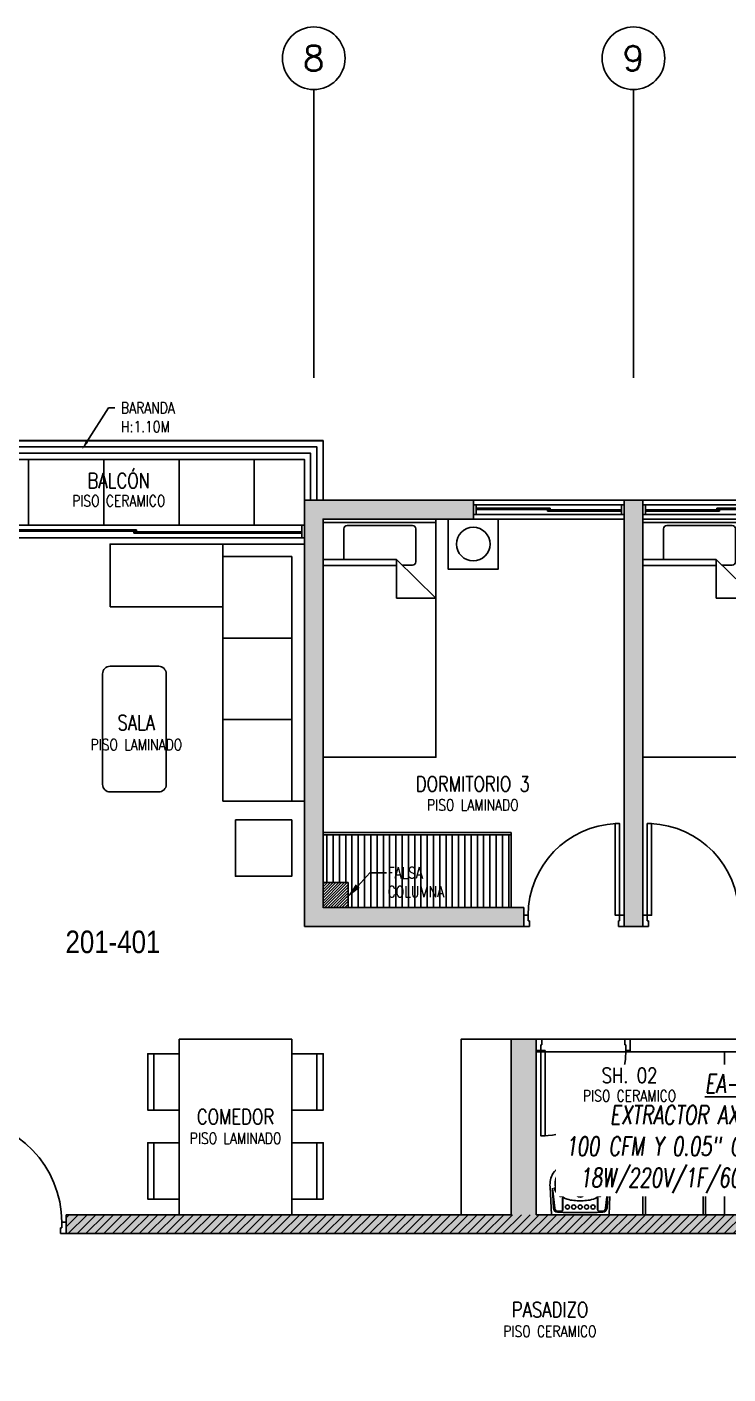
# Model space of a CAD drawing. Header units: millimetres. Extents: x 98 to 155, y -181 to 127.
# Drawn here: x 114.38 to 119.97, y 68.11 to 78.85 of the extents above; entities that cross this region are included whole.
import ezdxf
from ezdxf import colors
from ezdxf.entities.mleader import LeaderData, LeaderLine
from ezdxf.enums import TextEntityAlignment as Align
from ezdxf.math import Vec2, Vec3

# ---------------------------------------------------------------- set-up
doc = ezdxf.new("R2010")
doc.units = ezdxf.units.MM
doc.header["$LTSCALE"] = 15
for name, pattern in [('HIDDEN2', [0.1875, 0.125, -0.0625]), ('PHANTOM', [63.5, 31.75, -6.35, 6.35, -6.35, 6.35, -6.35]), ('PHANTOM2', [1.25, 0.625, -0.125, 0.125, -0.125, 0.125, -0.125]), ('X-REF_DP_Arquitectura$0$HIDDEN', [0.375, 0.25, -0.125])]:
    doc.linetypes.add(name, pattern=pattern)
doc.layers.get('0').update_dxf_attribs({"color": 250})
for name, color, linetype in [('A-BARANDAS', 250, 'Continuous'), ('A-EJES', 250, 'PHANTOM'), ('A-HATCH', 250, 'Continuous'), ('A-MOBILIARIO', 250, 'Continuous'), ('A-MURO BAJO', 250, 'Continuous'), ('A-NUMERACIONDEP', 251, 'Continuous'), ('A-PROYECCIONES INT.', 250, 'HIDDEN2'), ('A-SANITARIOS', 250, 'Continuous'), ('A-TEXTO-ACABADO PISO', 250, 'Continuous'), ('A_50_TextoAmbiente', 252, 'Continuous'), ('A_50_TextoIndicaciones', 250, 'Continuous'), ('A_50_Vigas', 250, 'X-REF_DP_Arquitectura$0$HIDDEN'), ('A_60_HatchEstructuras', 250, 'Continuous'), ('DLP_MOBILIARIO FIJO', 250, 'Continuous'), ('L6 Linea fina', 141, 'Continuous'), ('MURO CF 60', 250, 'Continuous')]:
    doc.layers.add(name, color=color, linetype=linetype)
doc.layers.add('A-MUROS', color=252, linetype='Continuous', lineweight=30)
doc.layers.add('A_20_Estructuras', color=250, linetype='Continuous', lineweight=18)
doc.styles.add('JNV ING', font='romans.shx', dxfattribs={"width": 0.7, "oblique": 8, "height": 0.15})
doc.styles.add('R80', font='ARIALN.TTF', dxfattribs={"height": 2.03})
doc.styles.add('ROMANS', font='romans.shx', dxfattribs={"width": 0.8})
doc.styles.add('TXT_COTAS', font='romans.shx', dxfattribs={"width": 0.8})

# ---------------------------------------------------------------- blocks, each defined once
blk = doc.blocks.new('EF-P2-P4')
at = {"layer": 'A_60_HatchEstructuras'}
h = blk.add_hatch(color=256, dxfattribs=at)
h.dxf.hatch_style = 1
h.paths.add_polyline_path([(18.85, -0.475), (17.5, -0.475), (17.5, -0.625), (18.7, -0.625), (18.7, -3.725), (17.1, -3.725), (17.1, -3.875), (18.85, -3.875)])
h.paths.add_polyline_path([(16.3, -0.475), (16.15, -0.475), (16.15, -3.875), (16.3, -3.875)])
h.paths.add_polyline_path([(13.75, -0.625), (14.95, -0.625), (14.95, -0.475), (13.6, -0.475), (13.6, -3.875), (15.35, -3.875), (15.35, -3.725), (13.75, -3.725)])
h = blk.add_hatch(color=256, dxfattribs=at)
h.dxf.hatch_style = 1
h.paths.add_polyline_path([(21.7, -7.525), (11.7, -7.525), (11.7, -7.675), (15.25, -7.675), (15.25, -9.075), (15.45, -9.075), (15.45, -7.675), (18.8, -7.675), (18.8, -9.075), (18.95, -9.075), (18.95, -7.675), (21.5, -7.675), (21.5, -8.925), (19.7, -8.925), (19.7, -9.075), (21.7, -9.075)])
h.paths.add_polyline_path([(15.45, -4.775), (15.25, -4.775), (15.25, -6.175), (11.7, -6.175), (11.7, -6.325), (21.1, -6.325), (21.1, -4.925), (21.525, -4.925), (21.525, -4.775), (19.25, -4.775), (19.25, -4.925), (20.9, -4.925), (20.9, -6.175), (18.5, -6.175), (18.5, -4.775), (18.35, -4.775), (18.35, -6.175), (15.45, -6.175)])
at = {"layer": 'A_20_Estructuras'}
for points in [[(13.75, -0.625), (14.95, -0.625), (14.95, -0.475), (13.6, -0.475), (13.6, -3.875), (15.35, -3.875), (15.35, -3.725), (13.75, -3.725)], [(16.3, -0.475), (16.15, -0.475), (16.15, -3.875), (16.3, -3.875)], [(15.45, -4.775), (15.25, -4.775), (15.25, -6.175), (11.7, -6.175), (11.7, -6.325), (21.1, -6.325), (21.1, -4.925), (21.525, -4.925), (21.525, -4.775), (19.25, -4.775), (19.25, -4.925), (20.9, -4.925), (20.9, -6.175), (18.5, -6.175), (18.5, -4.775), (18.35, -4.775), (18.35, -6.175), (15.45, -6.175)]]:
    blk.add_lwpolyline(points, close=True, dxfattribs=at)
at = {"layer": 'A_50_Vigas'}
for p, q in [((14.95, -0.475), (16.15, -0.475)), ((16.3, -0.475), (17.5, -0.475))]:
    blk.add_line(p, q, dxfattribs=at)
blk.add_lwpolyline([(13.75, -0.475), (13.75, 0), (10.8, 0)], dxfattribs=at)
blk = doc.blocks.new('SIFON JET_PLANTA')
for p, q in [((-0.215, 0.218, 0), (-0.44, 0.19, 0)), ((-0.215, -0.23, 0), (-0.215, 0.23, 0)), ((-0.209, 0.244, 0), (-0.192, 0.227, 0)), ((-0.195, 0.25, 0), (0, 0.25, 0)), ((-0.195, -0.22, 0), (-0.195, 0.22, 0)), ((-0.185, 0.23, 0), (0, 0.23, 0)), ((0, 0.25, 0), (0, -0.25, 0)), ((-0.265, 0.072, 0), (-0.265, 0.103, 0)), ((-0.255, -0.056, 0), (-0.255, 0.056, 0)), ((-0.265, -0.103, 0), (-0.265, -0.072, 0)), ((-0.215, -0.218, 0), (-0.44, -0.19, 0)), ((-0.209, -0.244, 0), (-0.192, -0.227, 0)), ((0, -0.25, 0), (-0.195, -0.25, 0)), ((0, -0.23, 0), (-0.185, -0.23, 0))]:
    blk.add_line(p, q)
at = {"extrusion": (-2.64698e-23, 6.61744e-24, -1)}
for p, q in [((-0.432, 0.191, 0), (-0.215, 0.218, 0)), ((-0.215, 0.232, 0), (-0.214, 0.236, 0)), ((-0.215, 0.228, 0), (-0.215, 0.232, 0)), ((-0.215, 0.223, 0), (-0.215, 0.228, 0)), ((-0.215, 0.218, 0), (-0.215, 0.223, 0)), ((-0.214, 0.236, 0), (-0.213, 0.239, 0)), ((-0.213, 0.239, 0), (-0.211, 0.242, 0)), ((-0.211, 0.242, 0), (-0.209, 0.244, 0)), ((-0.209, 0.244, 0), (-0.208, 0.245, 0)), ((-0.208, 0.245, 0), (-0.205, 0.247, 0)), ((-0.205, 0.247, 0), (-0.201, 0.249, 0)), ((-0.201, 0.249, 0), (-0.195, 0.25, 0)), ((-0.195, 0.25, 0), (-0.195, 0.25, 0)), ((-0.195, 0.25, 0), (-0.161, 0.25, 0)), ((-0.161, 0.25, 0), (-0.097, 0.25, 0)), ((-0.097, 0.25, 0), (-0.032, 0.25, 0)), ((-0.032, 0.25, 0), (0, 0.25, 0)), ((0, 0.25, 0), (0, -0.25, 0)), ((-0.65, 0.102, 0), (-0.645, 0.108, 0)), ((-0.645, 0.108, 0), (-0.639, 0.115, 0)), ((-0.639, 0.115, 0), (-0.633, 0.121, 0)), ((-0.633, 0.121, 0), (-0.63, 0.123, 0)), ((-0.63, 0.123, 0), (-0.625, 0.128, 0)), ((-0.625, 0.128, 0), (-0.621, 0.131, 0)), ((-0.621, 0.131, 0), (-0.617, 0.134, 0)), ((-0.617, 0.134, 0), (-0.611, 0.139, 0)), ((-0.611, 0.139, 0), (-0.606, 0.142, 0)), ((-0.606, 0.142, 0), (-0.6, 0.146, 0)), ((-0.6, 0.146, 0), (-0.596, 0.148, 0)), ((-0.596, 0.148, 0), (-0.591, 0.152, 0)), ((-0.591, 0.152, 0), (-0.586, 0.154, 0)), ((-0.586, 0.154, 0), (-0.579, 0.158, 0)), ((-0.579, 0.158, 0), (-0.569, 0.163, 0)), ((-0.569, 0.163, 0), (-0.552, 0.17, 0)), ((-0.552, 0.17, 0), (-0.546, 0.172, 0)), ((-0.546, 0.172, 0), (-0.538, 0.175, 0)), ((-0.538, 0.175, 0), (-0.535, 0.176, 0)), ((-0.535, 0.176, 0), (-0.526, 0.178, 0)), ((-0.526, 0.178, 0), (-0.522, 0.18, 0)), ((-0.522, 0.18, 0), (-0.515, 0.181, 0)), ((-0.515, 0.181, 0), (-0.508, 0.183, 0)), ((-0.508, 0.183, 0), (-0.502, 0.184, 0)), ((-0.502, 0.184, 0), (-0.486, 0.187, 0)), ((-0.486, 0.187, 0), (-0.476, 0.188, 0)), ((-0.476, 0.188, 0), (-0.473, 0.188, 0)), ((-0.473, 0.188, 0), (-0.464, 0.189, 0)), ((-0.464, 0.189, 0), (-0.455, 0.19, 0)), ((-0.455, 0.19, 0), (-0.449, 0.19, 0)), ((-0.449, 0.19, 0), (-0.44, 0.19, 0)), ((-0.44, 0.19, 0), (-0.432, 0.191, 0)), ((-0.69, 0.01, 0), (-0.689, 0.014, 0)), ((-0.69, 0.004, 0), (-0.69, 0.01, 0)), ((-0.69, 0, 0), (-0.69, 0.004, 0)), ((-0.689, 0.019, 0), (-0.688, 0.024, 0)), ((-0.689, 0.014, 0), (-0.689, 0.019, 0)), ((-0.688, 0.024, 0), (-0.687, 0.028, 0)), ((-0.688, 0.024, 0), (-0.688, 0.024, 0)), ((-0.687, 0.031, 0), (-0.685, 0.036, 0)), ((-0.687, 0.028, 0), (-0.687, 0.031, 0)), ((-0.685, 0.036, 0), (-0.684, 0.042, 0)), ((-0.685, 0.036, 0), (-0.685, 0.036, 0)), ((-0.684, 0.042, 0), (-0.682, 0.048, 0)), ((-0.684, 0.042, 0), (-0.684, 0.042, 0)), ((-0.682, 0.048, 0), (-0.68, 0.052, 0)), ((-0.68, 0.052, 0), (-0.679, 0.055, 0)), ((-0.679, 0.055, 0), (-0.678, 0.058, 0)), ((-0.678, 0.058, 0), (-0.674, 0.066, 0)), ((-0.674, 0.066, 0), (-0.672, 0.07, 0)), ((-0.674, 0.066, 0), (-0.674, 0.066, 0)), ((-0.672, 0.07, 0), (-0.671, 0.073, 0)), ((-0.671, 0.073, 0), (-0.669, 0.076, 0)), ((-0.669, 0.076, 0), (-0.667, 0.078, 0)), ((-0.667, 0.078, 0), (-0.665, 0.082, 0)), ((-0.665, 0.082, 0), (-0.663, 0.085, 0)), ((-0.663, 0.085, 0), (-0.661, 0.088, 0)), ((-0.661, 0.088, 0), (-0.657, 0.094, 0)), ((-0.657, 0.094, 0), (-0.653, 0.098, 0)), ((-0.657, 0.094, 0), (-0.657, 0.094, 0)), ((-0.653, 0.098, 0), (-0.65, 0.102, 0)), ((-0.653, 0.098, 0), (-0.653, 0.098, 0)), ((-0.69, -0.007, 0), (-0.69, 0, 0)), ((-0.69, -0.011, 0), (-0.69, -0.007, 0)), ((-0.689, -0.016, 0), (-0.69, -0.011, 0)), ((-0.688, -0.023, 0), (-0.689, -0.016, 0)), ((-0.688, -0.026, 0), (-0.688, -0.023, 0)), ((-0.687, -0.03, 0), (-0.688, -0.026, 0)), ((-0.686, -0.032, 0), (-0.687, -0.03, 0)), ((-0.685, -0.036, 0), (-0.686, -0.032, 0)), ((-0.684, -0.042, 0), (-0.685, -0.036, 0)), ((-0.683, -0.046, 0), (-0.684, -0.042, 0)), ((-0.681, -0.049, 0), (-0.683, -0.046, 0)), ((-0.68, -0.052, 0), (-0.681, -0.049, 0)), ((-0.679, -0.055, 0), (-0.68, -0.052, 0)), ((-0.678, -0.058, 0), (-0.679, -0.055, 0)), ((-0.677, -0.06, 0), (-0.678, -0.058, 0)), ((-0.675, -0.064, 0), (-0.677, -0.06, 0)), ((-0.672, -0.07, 0), (-0.675, -0.064, 0)), ((-0.671, -0.073, 0), (-0.672, -0.07, 0)), ((-0.668, -0.077, 0), (-0.671, -0.073, 0)), ((-0.665, -0.083, 0), (-0.668, -0.077, 0)), ((-0.662, -0.086, 0), (-0.665, -0.083, 0)), ((-0.66, -0.09, 0), (-0.662, -0.086, 0)), ((-0.655, -0.096, 0), (-0.66, -0.09, 0)), ((-0.649, -0.103, 0), (-0.655, -0.096, 0)), ((-0.646, -0.107, 0), (-0.649, -0.103, 0)), ((-0.64, -0.114, 0), (-0.646, -0.107, 0)), ((-0.638, -0.116, 0), (-0.64, -0.114, 0)), ((-0.635, -0.119, 0), (-0.638, -0.116, 0)), ((-0.634, -0.12, 0), (-0.635, -0.119, 0)), ((-0.635, -0.119, 0), (-0.635, -0.119, 0)), ((-0.632, -0.122, 0), (-0.634, -0.12, 0)), ((-0.63, -0.123, 0), (-0.632, -0.122, 0)), ((-0.632, -0.122, 0), (-0.632, -0.122, 0)), ((-0.629, -0.124, 0), (-0.63, -0.123, 0)), ((-0.628, -0.125, 0), (-0.629, -0.124, 0)), ((-0.626, -0.127, 0), (-0.628, -0.125, 0)), ((-0.625, -0.128, 0), (-0.626, -0.127, 0)), ((-0.623, -0.129, 0), (-0.625, -0.128, 0)), ((-0.625, -0.128, 0), (-0.625, -0.128, 0)), ((-0.622, -0.13, 0), (-0.623, -0.129, 0)), ((-0.621, -0.131, 0), (-0.622, -0.13, 0)), ((-0.62, -0.132, 0), (-0.621, -0.131, 0)), ((-0.619, -0.132, 0), (-0.62, -0.132, 0)), ((-0.618, -0.133, 0), (-0.619, -0.132, 0)), ((-0.617, -0.134, 0), (-0.618, -0.133, 0)), ((-0.615, -0.135, 0), (-0.617, -0.134, 0)), ((-0.614, -0.136, 0), (-0.615, -0.135, 0)), ((-0.612, -0.138, 0), (-0.614, -0.136, 0)), ((-0.609, -0.14, 0), (-0.612, -0.138, 0)), ((-0.607, -0.141, 0), (-0.609, -0.14, 0)), ((-0.606, -0.142, 0), (-0.607, -0.141, 0)), ((-0.604, -0.143, 0), (-0.606, -0.142, 0)), ((-0.602, -0.145, 0), (-0.604, -0.143, 0)), ((-0.6, -0.146, 0), (-0.602, -0.145, 0)), ((-0.599, -0.147, 0), (-0.6, -0.146, 0)), ((-0.596, -0.148, 0), (-0.599, -0.147, 0)), ((-0.595, -0.149, 0), (-0.596, -0.148, 0)), ((-0.594, -0.15, 0), (-0.595, -0.149, 0)), ((-0.592, -0.151, 0), (-0.594, -0.15, 0)), ((-0.59, -0.152, 0), (-0.592, -0.151, 0)), ((-0.587, -0.154, 0), (-0.59, -0.152, 0)), ((-0.583, -0.156, 0), (-0.587, -0.154, 0)), ((-0.578, -0.159, 0), (-0.583, -0.156, 0)), ((-0.576, -0.16, 0), (-0.578, -0.159, 0)), ((-0.574, -0.161, 0), (-0.576, -0.16, 0)), ((-0.57, -0.163, 0), (-0.574, -0.161, 0)), ((-0.568, -0.164, 0), (-0.57, -0.163, 0)), ((-0.566, -0.164, 0), (-0.568, -0.164, 0)), ((-0.564, -0.165, 0), (-0.566, -0.164, 0)), ((-0.561, -0.166, 0), (-0.564, -0.165, 0)), ((-0.56, -0.167, 0), (-0.561, -0.166, 0)), ((-0.557, -0.168, 0), (-0.56, -0.167, 0)), ((-0.554, -0.169, 0), (-0.557, -0.168, 0)), ((-0.551, -0.171, 0), (-0.554, -0.169, 0)), ((-0.549, -0.171, 0), (-0.551, -0.171, 0)), ((-0.546, -0.172, 0), (-0.549, -0.171, 0)), ((-0.545, -0.173, 0), (-0.546, -0.172, 0)), ((-0.543, -0.173, 0), (-0.545, -0.173, 0)), ((-0.541, -0.174, 0), (-0.543, -0.173, 0)), ((-0.538, -0.175, 0), (-0.541, -0.174, 0)), ((-0.535, -0.176, 0), (-0.538, -0.175, 0)), ((-0.538, -0.175, 0), (-0.538, -0.175, 0)), ((-0.532, -0.177, 0), (-0.535, -0.176, 0)), ((-0.53, -0.178, 0), (-0.532, -0.177, 0)), ((-0.527, -0.178, 0), (-0.53, -0.178, 0)), ((-0.524, -0.179, 0), (-0.527, -0.178, 0)), ((-0.527, -0.178, 0), (-0.527, -0.178, 0)), ((-0.522, -0.18, 0), (-0.524, -0.179, 0)), ((-0.518, -0.181, 0), (-0.522, -0.18, 0)), ((-0.515, -0.181, 0), (-0.518, -0.181, 0)), ((-0.512, -0.182, 0), (-0.515, -0.181, 0)), ((-0.509, -0.183, 0), (-0.512, -0.182, 0)), ((-0.507, -0.183, 0), (-0.509, -0.183, 0)), ((-0.502, -0.184, 0), (-0.507, -0.183, 0)), ((-0.497, -0.185, 0), (-0.502, -0.184, 0)), ((-0.495, -0.185, 0), (-0.497, -0.185, 0)), ((-0.497, -0.185, 0), (-0.497, -0.185, 0)), ((-0.494, -0.186, 0), (-0.495, -0.185, 0)), ((-0.492, -0.186, 0), (-0.494, -0.186, 0)), ((-0.488, -0.186, 0), (-0.492, -0.186, 0)), ((-0.486, -0.187, 0), (-0.488, -0.186, 0)), ((-0.482, -0.187, 0), (-0.486, -0.187, 0)), ((-0.481, -0.187, 0), (-0.482, -0.187, 0)), ((-0.478, -0.188, 0), (-0.481, -0.187, 0)), ((-0.476, -0.188, 0), (-0.478, -0.188, 0)), ((-0.473, -0.188, 0), (-0.476, -0.188, 0)), ((-0.469, -0.189, 0), (-0.473, -0.188, 0)), ((-0.465, -0.189, 0), (-0.469, -0.189, 0)), ((-0.464, -0.189, 0), (-0.465, -0.189, 0)), ((-0.465, -0.189, 0), (-0.465, -0.189, 0)), ((-0.462, -0.189, 0), (-0.464, -0.189, 0)), ((-0.459, -0.189, 0), (-0.462, -0.189, 0)), ((-0.457, -0.19, 0), (-0.459, -0.189, 0)), ((-0.455, -0.19, 0), (-0.457, -0.19, 0)), ((-0.452, -0.19, 0), (-0.455, -0.19, 0)), ((-0.449, -0.19, 0), (-0.452, -0.19, 0)), ((-0.447, -0.19, 0), (-0.449, -0.19, 0)), ((-0.443, -0.19, 0), (-0.447, -0.19, 0)), ((-0.44, -0.19, 0), (-0.443, -0.19, 0)), ((-0.215, -0.218, 0), (-0.44, -0.19, 0)), ((-0.215, -0.227, 0), (-0.215, -0.218, 0)), ((-0.215, -0.23, 0), (-0.215, -0.227, 0)), ((-0.215, -0.233, 0), (-0.215, -0.23, 0)), ((-0.214, -0.237, 0), (-0.215, -0.233, 0)), ((-0.213, -0.239, 0), (-0.214, -0.237, 0)), ((-0.214, -0.237, 0), (-0.214, -0.237, 0)), ((-0.211, -0.242, 0), (-0.213, -0.239, 0)), ((-0.213, -0.239, 0), (-0.213, -0.239, 0)), ((-0.209, -0.244, 0), (-0.211, -0.242, 0)), ((-0.211, -0.242, 0), (-0.211, -0.242, 0)), ((-0.211, -0.242, 0), (-0.211, -0.242, 0)), ((-0.207, -0.246, 0), (-0.209, -0.244, 0)), ((-0.209, -0.244, 0), (-0.209, -0.244, 0)), ((-0.209, -0.244, 0), (-0.209, -0.244, 0)), ((-0.203, -0.248, 0), (-0.207, -0.246, 0)), ((-0.207, -0.246, 0), (-0.207, -0.246, 0)), ((-0.2, -0.249, 0), (-0.203, -0.248, 0)), ((-0.203, -0.248, 0), (-0.203, -0.248, 0)), ((-0.195, -0.25, 0), (-0.2, -0.249, 0)), ((0, -0.25, 0), (-0.195, -0.25, 0))]:
    blk.add_line(p, q, dxfattribs=at)
at = {"elevation": 0}
for points in [[(-0.265, 0.103, 0.0362), (-0.284, 0.12, 0.08725), (-0.353, 0.156, 0.077598), (-0.44, 0.17, 0.077598), (-0.527, 0.156, 0.08725), (-0.596, 0.12, 0.105601), (-0.644, 0.063, 0.12364), (-0.66, 0, 0.12364), (-0.644, -0.063, 0.105601), (-0.596, -0.12, 0.08725), (-0.527, -0.156, 0.077598), (-0.44, -0.17, 0.077598)], [(-0.255, 0.056, 0.100268), (-0.297, 0.104, 0.08725), (-0.36, 0.137, 0.077598), (-0.44, 0.15, 0.077598), (-0.52, 0.137, 0.08725), (-0.583, 0.104, 0.105601), (-0.627, 0.053, 0.12364), (-0.64, 0, 0.12364), (-0.627, -0.053, 0.105601), (-0.583, -0.104, 0.08725), (-0.52, -0.137, 0.077598), (-0.44, -0.15, 0.077598)], [(-0.44, -0.15, 0.077598), (-0.36, -0.137, 0.08725), (-0.297, -0.104, 0.100268), (-0.255, -0.056, 0.12364)], [(-0.44, -0.17, 0.077598), (-0.353, -0.156, 0.08725), (-0.284, -0.12, 0.0362), (-0.265, -0.103, 0.12364)]]:
    blk.add_lwpolyline(points, format="xyb", dxfattribs=at)
for centre, radius, start, end in [((-0.195, 0.23, 0), 0.02, 90, 180), ((-0.185, 0.22, 0), 0.01, 90, 180), ((-0.494, -0.027, 0), 0.203, 127.2348, 151.4088), ((-0.461, -0.07, 0), 0.257, 107.4741, 127.2348), ((-0.44, -0.138, 0), 0.328, 90, 107.4741), ((-0.544, 0, 0), 0.146, 151.4088, 180), ((-0.544, 0, 0), 0.146, 180, 208.5912), ((-0.494, 0.027, 0), 0.203, 208.5912, 232.7652), ((-0.461, 0.07, 0), 0.257, 232.7652, 252.5259), ((-0.44, 0.138, 0), 0.328, 252.5259, 270), ((-0.195, -0.23, 0), 0.02, 180, 270), ((-0.185, -0.22, 0), 0.01, 180, 270)]:
    blk.add_arc(centre, radius, start, end)
blk = doc.blocks.new('BOWL-ITALGRIF_VARADERO_01')
for p, q in [((-0.203, -0.197), (-0.221, -0.038)), ((0.203, -0.197), (0.221, -0.038)), ((-0.14, -0.208), (-0.142, -0.108)), ((-0.137, -0.205), (-0.137, -0.112)), ((0.138, -0.205), (0.138, -0.112)), ((0.14, -0.208), (0.142, -0.108)), ((-0.175, -0.222), (-0.154, -0.222)), ((0.175, -0.222), (0.154, -0.222))]:
    blk.add_line(p, q)
for points in [[(-0.092, 0.159, -0.02989), (-0.046, 0.165, -0.007822), (0.046, 0.165, -0.02989), (0.092, 0.159, -0.091737), (0.16, 0.134, -0.112496), (0.218, 0.079, -0.147885), (0.24, -0.026), (0.23, -0.25), (-0.23, -0.25), (-0.24, -0.026, -0.147885), (-0.218, 0.079, -0.112496), (-0.16, 0.134, -0.091737)], [(-0.05, -0.136, -0.062677), (-0.105, -0.125, -0.110639), (-0.158, -0.091, -0.120976), (-0.195, -0.034, -0.061198), (-0.2, 0, -0.21707), (-0.159, 0.092, -0.174983), (-0.055, 0.13, -0.010618), (0, 0.131, -0.010618), (0.055, 0.13, -0.174983), (0.159, 0.092, -0.21707), (0.2, 0, -0.061198), (0.195, -0.034, -0.120976), (0.158, -0.091, -0.110639), (0.105, -0.125, -0.062677), (0.05, -0.136, -0.017583), (0, -0.138, -0.017583)]]:
    blk.add_lwpolyline(points, format="xyb", close=True)
for points in [[(-0.222, -0.038), (-0.214, -0.195, 0.390823), (-0.181, -0.229, 0.017524), (0.181, -0.229, 0.390823), (0.214, -0.195), (0.222, -0.038)], [(-0.207, -0.035, 0.005), (-0.206, -0.038, 0.121292), (-0.166, -0.1, 0.007977), (-0.162, -0.103)], [(0.207, -0.035, -0.005), (0.206, -0.038, -0.121292), (0.166, -0.1, -0.007977), (0.162, -0.103)]]:
    blk.add_lwpolyline(points, format="xyb")
for centre, radius in [((0, -0.075), 0.035), ((0, -0.075), 0.0215), ((-0.101, -0.188), 0.0165), ((-0.051, -0.188), 0.0165), ((0, -0.188), 0.0165), ((0.051, -0.188), 0.0165), ((0.102, -0.188), 0.0165)]:
    blk.add_circle(centre, radius)
for centre, radius, start, end in [((-0.158, -0.099), 0.006, 226.6431, 46.6431), ((-0.14, -0.108), 0.002, 54.3619, 181.1374), ((0.14, -0.108), 0.002, 358.8626, 125.6381), ((0.158, -0.099), 0.006, 133.3569, 313.3569), ((-0.175, -0.194), 0.028, 186.3111, 270), ((-0.154, -0.205), 0.017, 270, 0), ((-0.154, -0.208), 0.014, 270, 1.1374), ((-0.135, -0.112), 0.002, 56.7109, 180), ((0.105, -0.125), 9.094947017729287e-16, 0, 217.6714), ((0.136, -0.112), 0.002, 0, 123.2891), ((0.155, -0.205), 0.017, 180, 270), ((0.154, -0.208), 0.014, 178.8626, 270), ((0.175, -0.194), 0.028, 270, 353.6889)]:
    blk.add_arc(centre, radius, start, end)
blk = doc.blocks.new('1 PLAZA')
for p, q in [((-0.286, -0.322), (-0.286, -0.078)), ((-0.259, -0.051), (0.262, -0.051)), ((0.289, -0.078), (0.289, -0.342)), ((-0.45, -0.322), (0.136, -0.322)), ((0.45, -0.632), (0.136, -0.322)), ((0.136, -0.322), (0.136, -0.632)), ((0.136, -0.371), (-0.45, -0.371)), ((0.262, -0.368), (0.183, -0.368)), ((0.136, -0.632), (0.45, -0.632))]:
    blk.add_line(p, q)
at = {"extrusion": (4.49068e-08, -3.60286e-08, 1), "elevation": 0}
blk.add_lwpolyline([(-0.45, -0.029), (0.45, -0.029), (0.45, 0), (-0.45, 0)], close=True, dxfattribs=at)
blk.add_lwpolyline([(-0.45, -1.9), (-0.45, -0.029), (0.45, -0.029), (0.45, -1.9)], close=True)
for centre, start, end in [((-0.259, -0.078), 90, 180), ((0.262, -0.078), 0, 90), ((0.262, -0.342), 270, 0)]:
    blk.add_arc(centre, 0.0267, start, end)
blk = doc.blocks.new('A$C72FD42DB')
for p, q in [((0.325, 1.4, 0), (1.225, 1.4, 0)), ((0.325, 0), (0.325, 1.4, 0)), ((1.225, 0), (1.225, 1.4, 0)), ((0.325, 0), (1.225, 0))]:
    blk.add_line(p, q)
for points in [[(0.325, 1.285), (0.075, 1.285), (0.075, 0.835), (0.325, 0.835)], [(0.125, 1.285), (0.125, 0.835)], [(1.225, 1.285), (1.475, 1.285), (1.475, 0.835), (1.225, 0.835)], [(1.425, 1.285), (1.425, 0.835)], [(0.325, 0.125), (0.075, 0.125), (0.075, 0.575), (0.325, 0.575)], [(0.125, 0.125), (0.125, 0.575)], [(1.225, 0.125), (1.475, 0.125), (1.475, 0.575), (1.225, 0.575)], [(1.425, 0.125), (1.425, 0.575)]]:
    blk.add_lwpolyline(points)
blk = doc.blocks.new('VELADOR')
blk.add_lwpolyline([(0, 0.4), (0, 0), (0.4, 0), (0.4, 0.4)], close=True)
blk.add_circle((0.2, 0.2), 0.134)
blk = doc.blocks.new('*U144')
for p, q in [((0.01, 0.755), (0.01, 0.8)), ((0.055, 0.755), (0.01, 0.755)), ((0.1, 0.765), (0.055, 0.765)), ((0.055, 0.755), (0.055, 0.765)), ((0.1, 0.765), (0.1, 0.8)), ((0.055, 0.045), (0.01, 0.045)), ((0.01, 0.045), (0.01, 0)), ((0.055, 0.045), (0.055, 0.035)), ((0.1, 0.035), (0.055, 0.035)), ((0.1, 0.035), (0.1, 0))]:
    blk.add_line(p, q)
blk.add_lwpolyline([(0.83, 0.07), (0.83, 0.035), (0.1, 0.035), (0.1, 0.07)], close=True)
at = {"linetype": 'HIDDEN2'}
blk.add_arc((0.1, 0.034), 0.731, 2.2301, 89.9672, dxfattribs=at)
blk = doc.blocks.new('VP.120')
at = {"layer": 'A-MURO BAJO'}
for p, q in [((0, 0), (1.2, 0)), ((0, -0.15), (1.2, -0.15))]:
    blk.add_line(p, q, dxfattribs=at)
at = {"layer": 'DLP_MOBILIARIO FIJO', "color": 251}
for p, q in [((0.02, -0.038), (1.18, -0.038)), ((1.18, -0.113), (0.02, -0.113))]:
    blk.add_line(p, q, dxfattribs=at)
at = {"layer": 'DLP_MOBILIARIO FIJO', "color": 6}
for points in [[(0, -0.113), (0.02, -0.113), (0.02, -0.038), (0, -0.038)], [(1.2, -0.113), (1.18, -0.113), (1.18, -0.038), (1.2, -0.038)]]:
    blk.add_lwpolyline(points, close=True, dxfattribs=at)
at = {"layer": 'DLP_MOBILIARIO FIJO', "elevation": 0}
for points in [[(0.61, -0.063), (0.02, -0.063), (0.02, -0.073), (0.61, -0.073)], [(0.59, -0.088), (1.18, -0.088), (1.18, -0.078), (0.59, -0.078)]]:
    blk.add_lwpolyline(points, close=True, dxfattribs=at)
blk = doc.blocks.new('*U146')
for p, q in [((0.01, 0.705), (0.01, 0.75)), ((0.055, 0.705), (0.01, 0.705)), ((0.1, 0.715), (0.055, 0.715)), ((0.055, 0.705), (0.055, 0.715)), ((0.1, 0.715), (0.1, 0.75)), ((0.055, 0.045), (0.01, 0.045)), ((0.01, 0.045), (0.01, 0)), ((0.055, 0.045), (0.055, 0.035)), ((0.1, 0.035), (0.055, 0.035)), ((0.1, 0.035), (0.1, 0))]:
    blk.add_line(p, q)
blk.add_lwpolyline([(0.78, 0.07), (0.78, 0.035), (0.1, 0.035), (0.1, 0.07)], close=True)
at = {"linetype": 'HIDDEN2'}
blk.add_arc((0.1, 0.034), 0.681, 2.2301, 89.9672, dxfattribs=at)
blk = doc.blocks.new('*U145')
for p, q in [((0.01, 0.855), (0.01, 0.9)), ((0.1, 0.865), (0.055, 0.865)), ((0.055, 0.855), (0.055, 0.865)), ((0.1, 0.865), (0.1, 0.9)), ((0.055, 0.855), (0.01, 0.855)), ((0.055, 0.045), (0.01, 0.045)), ((0.01, 0.045), (0.01, 0)), ((0.055, 0.045), (0.055, 0.035)), ((0.1, 0.035), (0.055, 0.035)), ((0.1, 0.035), (0.1, 0))]:
    blk.add_line(p, q)
blk.add_lwpolyline([(0.93, 0.07), (0.93, 0.035), (0.1, 0.035), (0.1, 0.07)], close=True)
at = {"linetype": 'HIDDEN2'}
blk.add_arc((0.1, 0.034), 0.831, 2.2301, 89.9672, dxfattribs=at)
blk = doc.blocks.new('SOFA SEC')
for p, q in [((0, 0.65), (0.1, 0.65)), ((0.1, 0.65), (0.1, 0.1)), ((0.5, 0.65), (0.1, 0.65)), ((0.75, 0.65), (0.75, 0.1)), ((1.4, 0.65), (1.4, 0.1)), ((0.1, 0.1), (2.05, 0.1))]:
    blk.add_line(p, q)
blk.add_lwpolyline([(0.5, 1.55), (0.5, 0.65), (2.05, 0.65), (2.05, 0), (0, 0), (0, 1.55)], close=True)
blk = doc.blocks.new('MESA CENTRO')
for p, q in [((-0.194, 0), (0.194, 0)), ((-0.254, -0.942), (-0.254, -0.06)), ((0.254, -0.06), (0.254, -0.942)), ((0.194, -1.002), (-0.194, -1.002))]:
    blk.add_line(p, q)
for centre, start, end in [((-0.194, -0.06), 90, 180), ((0.194, -0.06), 0, 90), ((-0.194, -0.942), 180, 270), ((0.194, -0.942), 270, 0)]:
    blk.add_arc(centre, 0.06, start, end)
blk = doc.blocks.new('_Dot')
at = {"color": 0, "linetype": 'ByBlock', "lineweight": -2}
blk.add_line((-0.5, 0), (-1, 0), dxfattribs=at)
at = {"color": 0, "linetype": 'ByBlock', "const_width": 0.5}
blk.add_lwpolyline([(-0.25, 0, 1), (0.25, 0, 1)], format="xyb", close=True, dxfattribs=at)
blk = doc.blocks.new('Ejes_Torre C')
at = {"layer": 'A-EJES', "linetype": 'PHANTOM2'}
for points in [[(15.025, 16.65), (15.025, 14.35)], [(17.575, 16.65), (17.575, 14.35)]]:
    blk.add_lwpolyline(points, dxfattribs=at)
at = {"layer": 'A-EJES', "linetype": 'Continuous'}
for centre in [(15.025, 16.9), (17.575, 16.9)]:
    blk.add_circle(centre, 0.25, dxfattribs=at)
at = {"layer": 'A-EJES', "linetype": 'Continuous', "style": 'ROMANS'}
for s, p in [('8', (15.025, 16.9)), ('9', (17.575, 16.9))]:
    blk.add_text(s, height=0.2, dxfattribs=at).set_placement(p, align=Align.MIDDLE_CENTER)
blk = doc.blocks.new('Vent SSHH F1')
at = {"layer": 'L6 Linea fina'}
ml = blk.add_multileader_mtext('Standard', dxfattribs=at)
ml.set_content('{\\LEA-01}\\PEXTRACTOR AXIAL\\P100 CFM Y 0.05" C.A.\\P18W/220V/1F/60Hz', color=12, style='JNV ING')
ml.set_leader_properties(color=256, linetype='ByLayer', lineweight=-1)
ml.build(insert=Vec2(0, 0))
ml.multileader.update_dxf_attribs({"dogleg_length": 0.05, "arrow_head_size": 0.15})
ctx = ml.context
ctx.base_point, ctx.char_height, ctx.arrow_head_size, ctx.landing_gap_size, ctx.plane_origin = Vec3(13.664, -0.703, 0), 0.15, 0.15, 0.07, Vec3(16.071, -1.306, 0)
ctx.text_align_type = 2
notes = []
notes.append((ctx, [(0, (1, 1, 0), (15.628, -0.703, 0), (-1, 0), 0.05, [(0, [(16.075, -0.914, 0)], 0, [])])]))
ctx.mtext.insert, ctx.mtext.alignment, ctx.mtext.flow_direction = Vec3(15.508, -0.603, 0), 3, 5
ctx.mtext.has_bg_fill, ctx.mtext.bg_color, ctx.mtext.bg_scale_factor, ctx.mtext.bg_transparency, ctx.mtext.use_window_bg_color = 1, -1027028792, 1.5, 0, 1
for ctx, leaders in notes:
    for number, flags, end, landing, length, lines in leaders:
        leader = LeaderData()
        leader.index, (leader.has_last_leader_line, leader.has_dogleg_vector, leader.attachment_direction) = number, flags
        leader.last_leader_point, leader.dogleg_vector, leader.dogleg_length = Vec3(end), Vec3(landing), length
        for number, points, colour, breaks in lines:
            line = LeaderLine()
            line.index, line.vertices, line.color, line.breaks = number, Vec3.list(points), colors.encode_raw_color(colour), breaks
            leader.lines.append(line)
        ctx.leaders.append(leader)

msp = doc.modelspace()

# ---------------------------------------------------------------- hatches: boundary and pattern name
at = {"layer": 'A-HATCH'}
h = msp.add_hatch(dxfattribs=at)
h.set_pattern_fill('_USER', color=256, scale=0.6, double=1, pattern_type=0)
h.set_pattern_definition([(0, (113.7917, 75.4049), (0, 0.6), []), (90, (113.7917, 75.4049), (-0.6, 4e-17), [])])
h.paths.add_polyline_path([(113.7917, 75.4049), (113.7917, 74.8799), (116.5917, 74.8799), (116.5917, 75.4049)])
h = msp.add_hatch(dxfattribs=at)
h.set_pattern_fill('ANSI31', color=256, scale=0.005)
h.set_pattern_definition([(45, (122.421368, 25.993272), (-0.01122532, 0.01122532), [])])
h.paths.add_polyline_path([(116.7417, 72.0299), (116.9417, 72.0299), (116.9417, 71.8299), (116.7417, 71.8299)])
at = {"layer": 'DLP_MOBILIARIO FIJO'}
h = msp.add_hatch(dxfattribs=at)
h.set_pattern_fill('_USER', color=256, scale=0.05, angle=270, pattern_type=0)
h.set_pattern_definition([(270, (118.221673, 72.40993), (0.05, -9e-18), [])])
h.paths.add_polyline_path([(116.7417, 72.4099), (116.7417, 72.0299), (116.9417, 72.0299), (116.9417, 71.8299), (118.2217, 71.8299), (118.2217, 72.4099)])
at = {"layer": 'MURO CF 60'}
h = msp.add_hatch(dxfattribs=at)
h.set_pattern_fill('_USER', color=256, scale=0.05, angle=45, pattern_type=0)
h.set_pattern_definition([(45, (128.67167, 43.02965), (-0.03535534, 0.03535534), [])])
h.paths.add_polyline_path([(114.6917, 69.3799), (114.6917, 69.2299), (120.9917, 69.2299), (120.9917, 69.3799)])

# ---------------------------------------------------------------- linework, layer by layer
at = {"layer": 'A-BARANDAS', "elevation": 0}
for points in [[(113.7917, 75.5049), (116.6917, 75.5049), (116.6917, 75.0799)], [(113.7917, 75.4549), (116.6417, 75.4549), (116.6417, 75.0799)]]:
    msp.add_lwpolyline(points, dxfattribs=at)
at = {"layer": 'A-MOBILIARIO', "elevation": 0}
msp.add_lwpolyline([(116.0417, 72.5299), (116.0417, 72.0799), (116.4917, 72.0799), (116.4917, 72.5299)], close=True, dxfattribs=at)
at = {"layer": 'A-MURO BAJO'}
for p, q in [((116.7417, 75.5549), (116.7417, 75.0799)), ((113.8117, 74.8799, 0), (116.5717, 74.8799, 0)), ((116.5717, 74.7799, 0), (113.8117, 74.7799, 0)), ((119.9417, 69.3799), (119.9417, 70.6799))]:
    msp.add_line(p, q, dxfattribs=at)
at = {"layer": 'A-MURO BAJO', "elevation": 0}
for points in [[(113.7917, 75.5549), (116.7417, 75.5549)], [(113.7917, 75.4049), (116.5917, 75.4049), (116.5917, 75.0799)]]:
    msp.add_lwpolyline(points, dxfattribs=at)
msp.add_lwpolyline([(118.2417, 70.7799), (117.8417, 70.7799), (117.8417, 69.3799), (118.2417, 69.3799)], close=True, dxfattribs=at)
at = {"layer": 'A-MUROS'}
for p, q in [((116.5917, 75.0799), (116.5917, 71.6799)), ((116.5917, 75.0799), (117.9417, 75.0799)), ((117.9417, 75.0799), (117.9417, 74.9299)), ((119.1417, 75.0799), (119.1417, 71.6799)), ((119.1417, 75.0799), (119.2917, 75.0799)), ((119.2917, 75.0799), (119.2917, 71.6799)), ((116.7417, 74.9299), (116.7417, 72.0299)), ((116.7417, 74.9299), (117.9417, 74.9299)), ((116.9417, 72.0299), (116.7417, 72.0299)), ((116.9417, 71.8299), (116.9417, 72.0299)), ((116.9417, 71.8299), (118.3417, 71.8299)), ((118.3417, 71.8299), (118.3417, 71.6799)), ((116.5917, 71.6799), (118.3417, 71.6799)), ((119.1417, 71.6799), (119.2917, 71.6799)), ((118.4417, 70.7799), (118.2417, 70.7799)), ((118.2417, 70.7799), (118.2417, 69.3799)), ((118.4417, 70.7799), (118.4417, 69.3799)), ((120.9417, 70.7799), (119.1917, 70.7799)), ((119.1917, 70.6799), (119.1917, 70.7799)), ((119.1917, 70.6799), (120.8417, 70.6799)), ((118.2417, 69.3799), (114.6917, 69.3799)), ((114.6917, 69.3799), (114.6917, 69.2299)), ((120.8417, 69.3799), (118.4417, 69.3799)), ((124.0917, 69.2299), (114.6917, 69.2299))]:
    msp.add_line(p, q, dxfattribs=at)
at = {"layer": 'A-PROYECCIONES INT.'}
for p, q in [((119.1917, 70.7799), (118.4417, 70.7799)), ((119.1917, 70.6799), (118.4417, 70.6799)), ((120.8417, 69.7799), (118.4417, 69.7799))]:
    msp.add_line(p, q, dxfattribs=at)
at = {"layer": 'DLP_MOBILIARIO FIJO', "elevation": 0}
for points in [[(115.2517, 74.8424), (113.8117, 74.8424), (113.8117, 74.8324), (115.2517, 74.8324)], [(115.2317, 74.8174), (116.5717, 74.8174), (116.5717, 74.8274), (115.2317, 74.8274)], [(116.5917, 74.7799), (116.5717, 74.7799), (116.5717, 74.8799), (116.5917, 74.8799)], [(118.2417, 72.4299), (118.2417, 72.4099), (116.7417, 72.4099), (116.7417, 72.4299)], [(118.2217, 71.8299), (118.2417, 71.8299), (118.2417, 72.4099), (118.2217, 72.4099)]]:
    msp.add_lwpolyline(points, close=True, dxfattribs=at)
at = {"layer": 'DLP_MOBILIARIO FIJO'}
msp.add_lwpolyline([(116.7417, 71.8299), (118.2217, 71.8299), (118.2217, 72.4099), (116.7417, 72.4099)], close=True, dxfattribs=at)

# ---------------------------------------------------------------- block references
for name, p in [('EF-P2-P4', (102.9917, 75.5547)), ('VP.120', (117.9417, 75.0799, 0))]:
    msp.add_blockref(name, p)
at = {"xscale": -1}
msp.add_blockref('VP.120', (120.4917, 75.0799, 0), dxfattribs=at)
at = {"layer": 'A-EJES'}
msp.add_blockref('Ejes_Torre C', (101.6417, 61.7049), dxfattribs=at)
at = {"layer": 'A-MOBILIARIO', "extrusion": (-4.49068e-08, 3.60286e-08, 1)}
for name, p in [('1 PLAZA', (117.1917, 74.9299, 0)), ('VELADOR', (117.7387, 74.5299, 0)), ('1 PLAZA', (119.7417, 74.9299, 0))]:
    msp.add_blockref(name, p, dxfattribs=at)
at = {"layer": 'A-MOBILIARIO', "xscale": -1}
for name, p, rotation in [('SOFA SEC', (116.5917, 74.7299, 0), 90.00043285210192), ('MESA CENTRO', (115.2363, 72.7528, 0), 180.0000225791111), ('*U144', (119.2917, 71.6699, 0), 270), ('*U145', (113.7917, 69.2199), 270)]:
    msp.add_blockref(name, p, dxfattribs=dict(at, rotation=rotation))
at = {"layer": 'A-MOBILIARIO'}
for name, p, rotation in [('*U144', (119.1417, 71.6699, 0), 90), ('*U146', (118.4417, 70.7899, 0), 270)]:
    msp.add_blockref(name, p, dxfattribs=dict(at, rotation=rotation))
at = {"layer": 'A-MOBILIARIO', "xscale": -1}
msp.add_blockref('A$C72FD42DB', (116.8172, 69.3799, 0), dxfattribs=at)
at = {"layer": 'A-SANITARIOS', "extrusion": (-4.49068e-08, -3.60286e-08, -1), "zscale": -1.000000000000023, "rotation": 270.0000013312232}
msp.add_blockref('SIFON JET_PLANTA', (-119.5417, 69.3799, 0), dxfattribs=at)
at = {"layer": 'A-SANITARIOS'}
msp.add_blockref('BOWL-ITALGRIF_VARADERO_01', (118.7917, 69.6299, 0), dxfattribs=at)

# ---------------------------------------------------------------- texts
at = {"layer": 'A-TEXTO-ACABADO PISO', "char_height": 0.09, "attachment_point": 2, "style": 'ROMANS'}
for s, width, insert in [('PISO CERAMICO', 1.20225, (115.1114, 75.1199)), ('PISO LAMINADO', 1.034523, (115.2516, 73.1751, 0)), ('PISO LAMINADO', 1.20225, (117.9355, 72.6935)), ('PISO CERAMICO', 1.20225, (119.1857, 70.3742)), ('PISO LAMINADO', 1.20225, (116.0429, 70.0349))]:
    msp.add_mtext_dynamic_manual_height_columns(s, width=width, gutter_width=12.5, heights=[0], dxfattribs=dict(at, insert=insert))
at = {"layer": 'A-TEXTO-ACABADO PISO', "insert": (118.5503, 68.4952, 0), "char_height": 0.09, "attachment_point": 2, "rotation": 0.00002, "style": 'ROMANS'}
msp.add_mtext_dynamic_manual_height_columns('PISO CERAMICO', width=1.20225, gutter_width=12.5, heights=[0], dxfattribs=at)
at = {"layer": 'A_50_TextoAmbiente', "style": 'ROMANS', "width": 0.8}
for s, p in [('BALCÓN', (115.1117, 75.1767, 0)), ('SALA', (115.2516, 73.2464, 0)), ('DORMITORIO 3', (117.9352, 72.7568)), ('SH. 02', (119.1855, 70.4316)), ('COMEDOR', (116.0429, 70.1016)), ('PASADIZO', (118.5518, 68.5631))]:
    msp.add_text(s, height=0.12, dxfattribs=at).set_placement(p, align=Align.CENTER)

# ---------------------------------------------------------------- leaders
at = {"layer": 'A-NUMERACIONDEP'}
ml = msp.add_multileader_mtext('Standard', dxfattribs=at)
ml.set_content('201-401', color=256, style='R80')
ml.set_leader_properties(color=256)
ml.set_arrow_properties(name='DOT')
ml.build(insert=Vec2(0, 0))
ml.multileader.update_dxf_attribs({"leader_type": 0, "has_text_frame": 1, "text_left_attachment_type": 2, "text_right_attachment_type": 2, "dogleg_length": 0.36, "arrow_head_size": 0.06, "scale": 0.06})
ctx = ml.context
ctx.base_point, ctx.scale, ctx.char_height, ctx.arrow_head_size, ctx.landing_gap_size, ctx.plane_origin = Vec3(114.6486, 71.555), 0.06, 0.18, 0.06, 0.06, Vec3(113.7182, 71.5506)
ctx.left_attachment, ctx.right_attachment, ctx.text_align_type = 2, 2, 1
notes = []
notes.append((ctx, [(0, (1, 1, 0), (115.573, 71.555), (-1, 0), 0.0917, [(0, [(115.8595, 71.9039)], 0, [])])]))
ctx.mtext.insert, ctx.mtext.width, ctx.mtext.alignment, ctx.mtext.flow_direction = Vec3(115.0649, 71.6469), 0.461923, 2, 5
at = {"layer": 'A_50_TextoIndicaciones'}
ml = msp.add_multileader_mtext('Standard', dxfattribs=at)
ml.set_content('\\pxsm1;BARANDA \\P\\pt16;H:1.10M', color=256, style='TXT_COTAS')
ml.set_leader_properties(color=256)
ml.build(insert=Vec2(0, 0))
ml.multileader.update_dxf_attribs({"dogleg_length": 0.05, "arrow_head_size": 0.07})
ctx = ml.context
ctx.base_point, ctx.char_height, ctx.arrow_head_size, ctx.landing_gap_size, ctx.plane_origin = Vec3(115.0796, 75.8165), 0.09, 0.07, 0.05, Vec3(114.6699, 75.3995)
notes.append((ctx, [(0, (1, 1, 0), (115.0296, 75.8165), (1, 0), 0.05, [(0, [(114.8198, 75.4861)], 0, [])])]))
ctx.mtext.insert, ctx.mtext.width, ctx.mtext.defined_height, ctx.mtext.flow_direction = Vec3(115.1296, 75.8615), 1.102183, 0.8046, 5
ml = msp.add_multileader_mtext('Standard', dxfattribs=at)
ml.set_content('FALSA COLUMNA', color=256, style='ROMANS')
ml.set_leader_properties(color=7)
ml.build(insert=Vec2(0, 0))
ml.multileader.update_dxf_attribs({"dogleg_length": 1.3073, "arrow_head_size": 0.13, "scale": 0.1})
ctx = ml.context
ctx.base_point, ctx.scale, ctx.char_height, ctx.arrow_head_size, ctx.landing_gap_size, ctx.plane_origin = Vec3(117.2458, 72.1074), 0.1, 0.09, 0.13, 0.01, Vec3(117.0312, 73.0908)
notes.append((ctx, [(0, (1, 1, 0), (117.1151, 72.1074), (1, 0), 0.1307, [(0, [(116.929, 71.9064)], 0, [])])]))
ctx.mtext.insert, ctx.mtext.width, ctx.mtext.defined_height, ctx.mtext.flow_direction = Vec3(117.2558, 72.1524), 0.532149, 0.5349, 5
for ctx, leaders in notes:
    for number, flags, end, landing, length, lines in leaders:
        leader = LeaderData()
        leader.index, (leader.has_last_leader_line, leader.has_dogleg_vector, leader.attachment_direction) = number, flags
        leader.last_leader_point, leader.dogleg_vector, leader.dogleg_length = Vec3(end), Vec3(landing), length
        for number, points, colour, breaks in lines:
            line = LeaderLine()
            line.index, line.vertices, line.color, line.breaks = number, Vec3.list(points), colors.encode_raw_color(colour), breaks
            leader.lines.append(line)
        ctx.leaders.append(leader)

# ---------------------------------------------------------------- next in the draw order: block references
at = {"layer": 'L6 Linea fina'}
msp.add_blockref('Vent SSHH F1', (104.7417, 71.1047, 0), dxfattribs=at)

doc.saveas('drawing.dxf')
